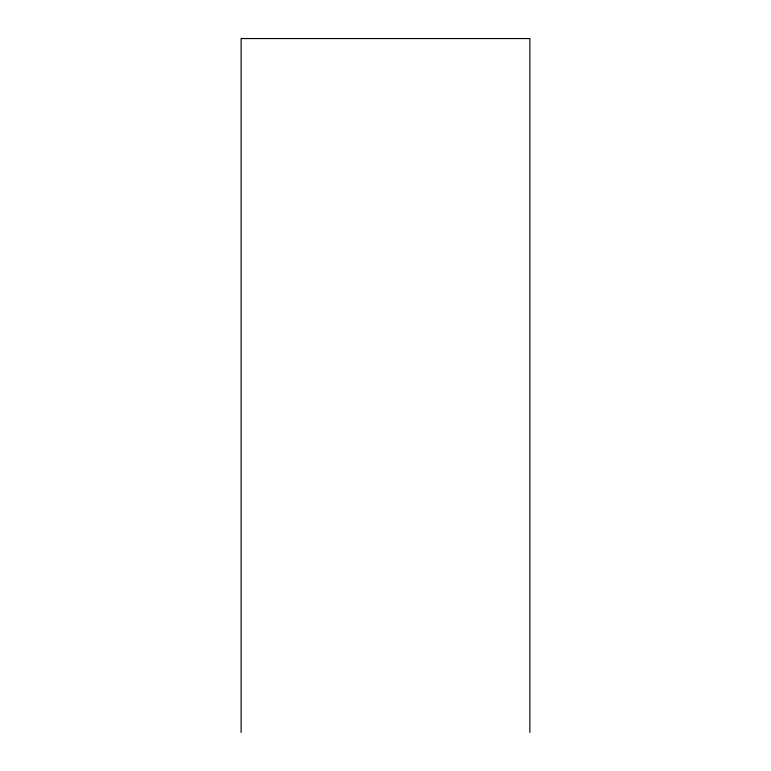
<?xml version="1.0" encoding="UTF-8"?>
<svg xmlns="http://www.w3.org/2000/svg" width="771" height="771" viewBox="0 0 771 771"><rect width="100%" height="100%" fill="white"/><g stroke="black" fill="none" stroke-linecap="round" stroke-linejoin="round"><path stroke-width="1.16" d="M529.879 732.45L529.879 38.55L241.121 38.55L241.121 732.45"/></g></svg>
